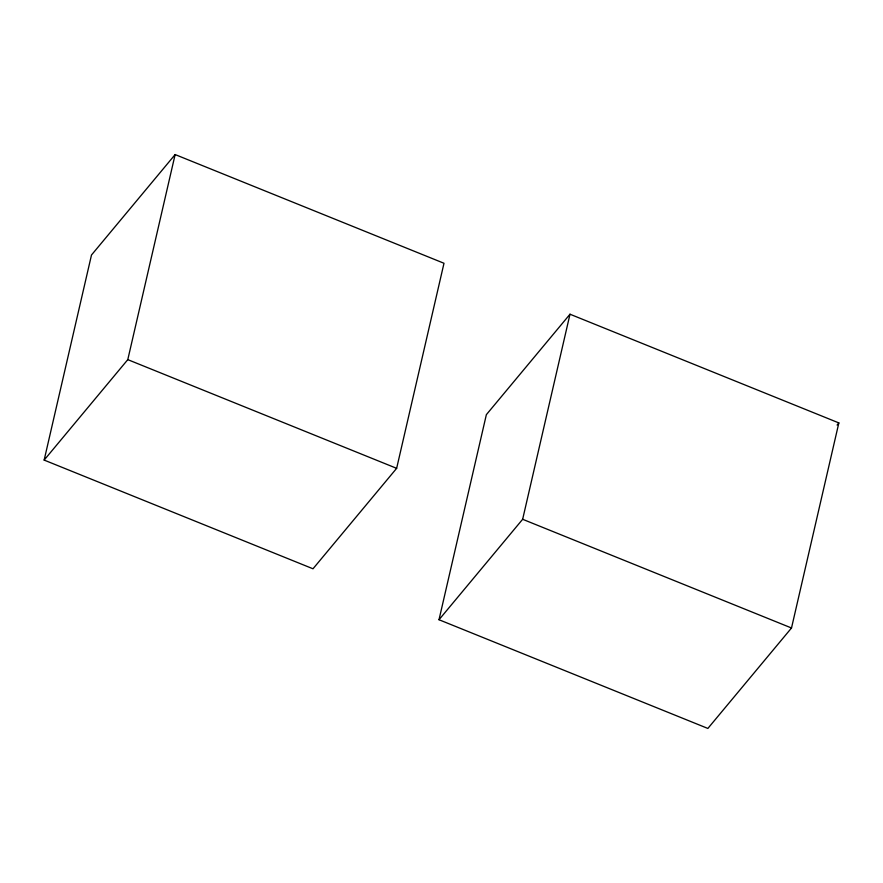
<?xml version="1.0" encoding="UTF-8"?>
<svg xmlns="http://www.w3.org/2000/svg" width="883" height="883" viewBox="0 0 883 883"><rect width="100%" height="100%" fill="white"/><g stroke="black" fill="none" stroke-linecap="round" stroke-linejoin="round"><path stroke-width="1.32" d="M44.15 460.087L91.49 255.01L175.132 154.558L443.994 263.266L396.644 468.332L313.001 568.784L44.15 460.087L127.792 359.635L175.132 154.558M439.006 619.734L486.356 414.668L569.999 314.216L838.85 422.913L791.51 627.99L707.868 728.442L439.006 619.734L522.648 519.281L569.999 314.216M837.084 425.032L838.85 422.913M127.792 359.635L396.644 468.332M522.648 519.281L791.51 627.99"/></g></svg>
